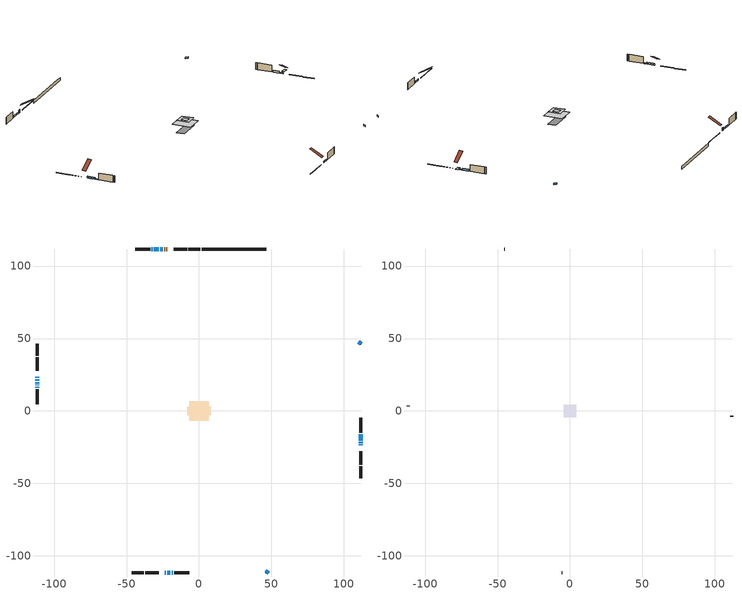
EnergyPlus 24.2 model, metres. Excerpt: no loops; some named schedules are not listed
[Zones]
conditioned space
 floor adiabatic (AdiabaticFloorConstruction): -6.58,-6.58 -6.58,6.58 6.58,6.58 6.58,-6.58 z2.9
 floor foundation (Slab1 construction): -8.27,-2.86 -8.27,2.86 8.27,2.86 8.27,-2.86 z-1.83
 wall outside (RimJoist1 construction): 0.87,111.77 -7.25,111.77 / -46.3,-111.77 -38.18,-111.77 / -111.77,46.3 -111.77,38.18 / 111.77,-46.3 111.77,-38.18 z0.46:0.76
 wall outside (RimJoist2 construction): -8.18,111.77 -17.56,111.77 / -37.25,-111.77 -27.87,-111.77 / -111.77,37.25 -111.77,27.87 / 111.77,-37.25 111.77,-27.87 z0.46:0.76
 wall outside (AdiabaticWallConstruction 1): -21.94,111.77 -22.43,111.77 / -23.36,111.77 -24.03,111.77 z0.46:2.49
 wall outside (AdiabaticWallConstruction): -111.77,23.49 -111.77,22.86 / -24.96,111.77 -26.83,111.77 / -27.76,111.77 -31.05,111.77 / -111.77,21.93 -111.77,20.92 / -111.77,20 -111.77,18.9 / -111.77,17.97 -111.77,17.61 / -23.49,-111.77 -22.92,-111.77 / -21.99,-111.77 -19.71,-111.77 / 111.77,-20.39 111.77,-16 / 111.77,46.3 110.22,47.85 / 46.3,-111.77 47.85,-110.22 z0.46:1.68; 111.77,-23.49 111.77,-23.06 z0.46:1.35; 111.77,-22.13 111.77,-21.32 / -31.98,111.77 -32.79,111.77 / -111.77,16.69 -111.77,15.87 / -18.79,-111.77 -17.97,-111.77 z0.46:0.82
 wall outside (Wall1 construction): -33.72,111.77 -43.97,111.77 / -17.04,-111.77 -6.79,-111.77 / -111.77,14.94 -111.77,4.69 / 111.77,-15.07 111.77,-4.82 z0.46:5.34
 wall foundation (FoundationWall1 construction): 1.8,111.77,-1.83 1.8,111.77,0.46 41.85,111.77,0.46 41.85,111.77,0.2 46.3,111.77,0.2 46.3,111.77,-1.83
 window (WindowConstruction 10): -111.77,23.49 -111.77,22.86 z0.46:1.68
 window (WindowConstruction 3): -24.96,111.77 -26.83,111.77 z0.46:1.68
 window (WindowConstruction 4): -27.76,111.77 -31.05,111.77 z0.46:1.68
 window (WindowConstruction 5): -111.77,21.93 -111.77,20.92 z0.46:1.68
 window (WindowConstruction 6): -111.77,20 -111.77,18.9 z0.46:1.68
 window (WindowConstruction 7): -111.77,17.97 -111.77,17.61 z0.46:1.68
 window (WindowConstruction 8): -23.49,-111.77 -22.92,-111.77 z0.46:1.68
 window (WindowConstruction 9): -21.99,-111.77 -19.72,-111.77 z0.46:1.68
 window (WindowConstruction 11): 111.77,-23.49 111.77,-23.06 z0.46:1.35
 window (WindowConstruction 12): 111.77,-22.13 111.77,-21.32 z0.46:0.82
 window (WindowConstruction 13): -31.98,111.77 -32.79,111.77 z0.46:0.82
 window (WindowConstruction 14): -111.77,16.68 -111.77,15.87 z0.46:0.82
 window (WindowConstruction 15): -18.79,-111.77 -17.97,-111.77 z0.46:0.82
 window (WindowConstruction): 111.77,-20.39 111.77,-16 z0.46:1.68
 window (WindowConstruction 1): 111.77,46.3 110.22,47.85 z0.46:1.68
 window (WindowConstruction 2): 46.3,-111.77 47.85,-110.22 z0.46:1.68
 door (Door): -21.94,111.77 -22.43,111.77 z0.46:2.49
 door (Door 1): -23.36,111.77 -24.03,111.77 z0.46:2.49
 ceiling adiabatic (AdiabaticFloorConstruction): 6.58,-6.58 6.58,6.58 -6.58,6.58 -6.58,-6.58 z2.9
attic - vented
 floor to conditioned space (Floor1 construction Reversed): -1.99,-1.99 -1.99,1.99 1.99,1.99 1.99,-1.99 z5.34
 floor to conditioned space (Floor2 construction Reversed): -4.25,-4.25 -4.25,4.25 4.25,4.25 4.25,-4.25 z5.34
 wall outside (Wall2 construction): -44.9,111.77 -45.37,111.77 / -5.86,-111.77 -5.4,-111.77 / -111.77,3.76 -111.77,3.3 / 111.77,-3.89 111.77,-3.42 z0.46:5.34
 roof outside (Roof1 construction): -21.01,111.77,5.34 -21.01,103.05,10.42 -18.49,103.05,10.42 -18.49,111.77,5.34; -24.42,-111.77,5.34 -24.42,-103.05,10.42 -26.94,-103.05,10.42 -26.94,-111.77,5.34; -111.77,24.42,5.34 -103.05,24.42,10.42 -103.05,26.94,10.42 -111.77,26.94,5.34; 111.77,-24.42,5.34 103.05,-24.42,10.42 103.05,-26.94,10.42 111.77,-26.94,5.34
shading: 111.77,-22.45 111.77,-24.1 116.04,-24.1 116.04,-22.45 z1.96; 111.77,-21.29 111.77,-22.16 111.92,-22.16 111.92,-21.29 z0.85; -32.82,111.77 -31.95,111.77 -31.95,111.92 -32.82,111.92 z0.85; -111.77,15.84 -111.77,16.72 -111.92,16.72 -111.92,15.84 z0.85; -17.94,-111.77 -18.82,-111.77 -18.82,-111.92 -17.94,-111.92 z0.85
[Building]
Building 1: Terrain=Suburbs
[Site:Location]
Charlottetown AP_PE: Latitude {deg}=46.29; Longitude {deg}=-63.12; Time Zone {hr}=-4; Elevation {m}=48; Keep Site Location Information=Yes
[Site:GroundTemperature:Shallow]
1.81207, -0.126142, -0.281361, 0.638419, 4.33082, 8.00603, 11.1922, 13.2106, 13.3821, 11.7405, 8.63552, 5.07305
[Site:WaterMainsTemperature]
Calculation Method=Schedule; Temperature Schedule=mains temperature schedule
[Material] Roughness=Rough; Thermal Absorptance=0.9
Name | Thickness {m} | Conductivity {W/m-K} | Density {kg/m3} | Specific Heat {J/kg-K} | Solar Absorptance | Visible Absorptance
asphalt or fiberglass shingles | 0.00635 | 0.162714 | 1121.4 | 1465.45 | 0.4 | 0.4
ceiling loosefill ins | 0.0846667 | 0.0480833 | 16.02 | 1046.75 | 0.7 | 0.7
ceiling stud and cavity | 0.1397 | 0.0941129 | 65.682 | 1177.47 | 0.7 | 0.7
ceiling stud and cavity 1 | 0.1397 | 0.0934478 | 65.682 | 1177.47 | 0.7 | 0.7
concrete 4.0 in. | 0.1016 | 1.803125 | 2242.8 | 837.4 | 0.7 | 0.7
concrete 8.0 in. | 0.2032 | 1.803125 | 2242.8 | 837.4 | 0.7 | 0.7
door material | 0.04445 | 0.053851 | 512.64 | 1214.23 | 0.7 | 0.7
door material 1 | 0.04445 | 0.188738 | 512.64 | 1214.23 | 0.7 | 0.7
floor covering | 0.0127 | 0.0433444 | 54.468 | 1339.84 | 0.6 | 0.6
floor rigid ins; wall rigid ins 1 | 0.512978 | 0.029427 | 32.04 | 1214.23 | 0.7 | 0.7
floor stud and cavity | 0.1397 | 1.75129 | 37.0049 | 1207.88 | 0.7 | 0.7
furniture material conditioned space 1 | 0.1524 | 0.115458 | 640.8 | 1214.23 | 0.6 | 0.6
gypsum board | 0.0127 | 0.160291 | 801 | 837.4 | 0.6 | 0.6
osb sheathing 0.5 in. | 0.0127 | 0.115458 | 512.64 | 1214.23 | 0.7 | 0.7
osb sheathing 0.75 in. | 0.01905 | 0.115458 | 512.64 | 1214.23 | 0.7 | 0.7
osb sheathing 2.0 in. | 0.0508 | 0.115458 | 512.64 | 1214.23 | 0.7 | 0.7
rim joist stud and cavity | 0.0508 | 0.0285197 | 125.044 | 1163.47 | 0.6 | 0.6
rim joist stud and cavity 1 | 0.0508 | 0.126838 | 50.32683 | 1063.81 | 0.6 | 0.6
wall rigid ins | 0.051816 | 0.029427 | 32.04 | 1214.23 | 0.7 | 0.7
wall stud and cavity | 0.1397 | 0.321218 | 139.0536 | 1170.24 | 0.7 | 0.7
wall stud and cavity 1 | 0.0889 | 6.1454 | 50.32683 | 1063.81 | 0.6 | 0.6
wall stud and cavity 2 | 0.0889 | 0.380278 | 52.3479 | 1209.89 | 0.7 | 0.7
wall stud and cavity 3 | 0.0889 | 0.391764 | 83.0341 | 1211.67 | 0.7 | 0.7
wood siding | 0.0254 | 0.102417 | 544.68 | 1172.36 | 0.4 | 0.4
wood siding 1 | 0.00254 | 0.102417 | 544.68 | 1172.36 | 0.4 | 0.4
wood siding 2; wood siding 3; wood siding 4 | 0.0254 | 0.102417 | 544.68 | 1172.36 | 0.7 | 0.7
[WindowMaterial:SimpleGlazingSystem]
Name | U-Factor {W/m2-K} | Solar Heat Gain Coefficient
WindowMaterial | 2.98152 | 0.56
WindowMaterial 1 | 2.91452 | 0.63
WindowMaterial 2 | 2.946882 | 0.59
WindowMaterial 3 | 3.006501 | 0.48
WindowMaterial 4 | 2.97754 | 0.54
WindowMaterial 5 | 3.0048 | 0.52
WindowMaterial 6 | 3.026374 | 0.48
WindowMaterial 7 | 3.01445 | 0.57
WindowMaterial 8 | 3.06612 | 0.36
[Construction]
AdiabaticFloorConstruction: floor stud and cavity, floor rigid ins, osb sheathing 0.75 in., floor covering
AdiabaticWallConstruction: wood siding 3, wall rigid ins 1, wall stud and cavity 2, gypsum board
AdiabaticWallConstruction 1: wood siding 4, wall rigid ins 1, wall stud and cavity 2, gypsum board
Door: door material
Door 1: door material 1
Floor1 construction Reversed: gypsum board, ceiling stud and cavity, ceiling loosefill ins
Floor2 construction Reversed: gypsum board, ceiling stud and cavity 1, ceiling loosefill ins
FoundationWall1 construction: concrete 8.0 in.
furniture construction conditioned space 1: furniture material conditioned space 1
PartitionWallConstruction: gypsum board, wall stud and cavity 3, gypsum board
RimJoist1 construction: wood siding 2, osb sheathing 2.0 in., rim joist stud and cavity
RimJoist2 construction: wood siding 2, rim joist stud and cavity 1
Roof1 construction: asphalt or fiberglass shingles
Slab1 construction: concrete 4.0 in.
Wall1 construction: wood siding, wall rigid ins, osb sheathing 0.5 in., wall stud and cavity, gypsum board
Wall2 construction: wood siding 1, wall stud and cavity 1
WindowConstruction; WindowConstruction 1; WindowConstruction 2; WindowConstruction 4; WindowConstruction 6: WindowMaterial
WindowConstruction 10: WindowMaterial 6
WindowConstruction 11: WindowMaterial 7
WindowConstruction 12; WindowConstruction 13; WindowConstruction 14; WindowConstruction 15: WindowMaterial 8
WindowConstruction 3: WindowMaterial 1
WindowConstruction 5: WindowMaterial 2
WindowConstruction 7: WindowMaterial 3
WindowConstruction 8: WindowMaterial 4
WindowConstruction 9: WindowMaterial 5
[Zone] Multiplier=1; Part of Total Floor Area=Yes
Name | Volume {m3}
attic - vented | 69.3017
conditioned space | 712.8
[Space]
Name | Zone | Volume {m3}
attic - vented 1 | attic - vented | 69.3017
conditioned space 1 | conditioned space | 712.8
[ZoneInfiltration:EffectiveLeakageArea]
infil attic - vented 1: Zone or Space=attic - vented 1; Schedule=Always On Discrete; Effective Air Leakage Area {cm2}=3151.52; Stack Coefficient=0.000692741; Wind Coefficient=1.7783e-05
[ZoneMixing]
whole house fan mix: Zone or Space=attic - vented; Schedule=Always On Continuous; Design Flow Rate Calculation Method=Flow/Zone; Design Flow Rate {m3/s}=0; Source Zone or Space=conditioned space
[SurfaceProperty:ExposedFoundationPerimeter]
Slab1: Exposed Perimeter Calculation Method=TotalExposedPerimeter; Total Exposed Perimeter {m}=44.501
[InternalMass] Zone or ZoneList=conditioned space; Space or SpaceList=conditioned space 1
Name | Construction | Surface Area {m2}
furniture mass conditioned space 1 | furniture construction conditioned space 1 | 107.08
partition wall mass | PartitionWallConstruction | 267.7
[Lights]
interior lighting: Zone or ZoneList or Space or SpaceList=conditioned space 1; Schedule=interior lighting schedule; Design Level Calculation Method=LightingLevel; Lighting Level {W}=343.2; Return Air Fraction=0; Fraction Radiant=0.6; Fraction Visible=0.2; Fraction Replaceable=1
[People]
occupants: Zone or ZoneList or Space or SpaceList=conditioned space 1; Number of People Schedule=occupants schedule; Number of People Calculation Method=People; Number of People=3; Fraction Radiant=0.314171; Sensible Heat Fraction=0.56303; Activity Level Schedule=occupants activity schedule; Carbon Dioxide Generation Rate {m3/s-W}=0; Enable ASHRAE 55 Comfort Warnings=No; Mean Radiant Temperature Calculation Type=EnclosureAveraged
[ElectricEquipment] Zone or ZoneList or Space or SpaceList=conditioned space 1; Design Level Calculation Method=EquipmentLevel
Name | Schedule | Design Level {W} | Fraction Latent | Fraction Radiant | Fraction Lost
clothes dryer | clothes dryer schedule | 140.772 | 0.015 | 0.081 | 0.85
clothes washer | clothes washer schedule | 32.1985 | 0.03 | 0.162 | 0.7
cooking range | cooking range schedule | 215.147 | 0.08 | 0.432 | 0.2
dishwasher | dishwasher schedule | 66.8632 | 0.3 | 0.18 | 0.4
fridge | fridge schedule | 72.9452 | 0 | 0.6 | 0
mech vent house fan | mech vent house fan schedule | 0 | 0 | 0 | 1
mech vent house fan cfis | mech vent house fan cfis schedule | 0 | 0 | 0 | 0
mech vent range fan 0 | mech vent range fan 0 schedule | 57 | 0 | 0 | 1
mech vent range fan 1 | mech vent range fan 1 schedule | 57 | 0 | 0 | 1
misc plug loads | misc plug loads schedule | 494.7 | 0.045 | 0.513 | 0.1
whole house fan | Always On Discrete | 0 | 0 | 0 | 1
[OtherEquipment] Zone or ZoneList or Space or SpaceList=conditioned space 1; Design Level Calculation Method=EquipmentLevel
Name | Fuel Type | Schedule | Design Level {W} | Fraction Latent | Fraction Radiant | Fraction Lost
clothes dryer 1 | Electricity | clothes dryer schedule | 0 | 0.015 | 0.081 | 0.85
cooking range 1 | Electricity | cooking range schedule | 0 | 0.08 | 0.432 | 0.2
general water use latent | None | general water use schedule | 62.594 | 1 | 0 | 0
general water use sensible | None | general water use schedule | -61.6891 | 0 | 0.6 | 0
mech vent house fan latent load | None | Always On Discrete | 0 | 1 | 0 | 0
mech vent house fan sensible load | None | Always On Discrete | 0 | 0 | 0 | 0
water heater energy adjustment1 | FuelOilNo2 | Always On Discrete | 0.01 | 0 | 0 | 1
[ZoneInfiltration:DesignFlowRate] Zone or ZoneList or Space or SpaceList=conditioned space 1; Schedule=Always On Discrete; Design Flow Rate Calculation Method=Flow/Zone; Design Flow Rate {m3/s}=0
infil flow; natural vent flow; whole house fan flow
[Foundation:Kiva]
Foundation Kiva 1: Initial Indoor Air Temperature {C}=21.1111; Wall Height Above Grade {m}=0.460004; Wall Depth Below Slab {m}=0.2032
[Foundation:Kiva:Settings]
Soil Conductivity {W/m-K}=0.849921; Soil Density {kg/m3}=1842.3; Soil Specific Heat {J/kg-K}=418.7; Ground Solar Absorptivity=0.9; Ground Thermal Absorptivity=0.9; Ground Surface Roughness {m}=0.03; Far-Field Width {m}=40; Deep-Ground Boundary Condition=ZeroFlux; Deep-Ground Depth {m}=40; Minimum Cell Dimension {m}=0.2; Maximum Cell Growth Coefficient=3; Simulation Timestep=Timestep
[Exterior:Lights]
exterior lighting: Schedule=exterior lighting schedule; Design Level {W}=75.6
[Schedule:Constant]
Name | Hourly Value
Always On Continuous; mech vent house fan schedule; mech vent house fan cfis schedule; Always On Discrete | 1
occupants activity schedule | 117.228
fridge schedule | 0
[Schedule:Week:Daily]
interior lighting schedule Week Rule - Jan1-Jan27: interior lighting schedule day, interior lighting schedule day, interior lighting schedule day, interior lighting schedule day, interior lighting schedule day, interior lighting schedule day, interior lighting schedule day, interior lighting schedule default day, interior lighting schedule default day, interior lighting schedule default day, interior lighting schedule default day, interior lighting schedule default day
interior lighting schedule Week Rule - Jan28-Feb3: interior lighting schedule day, interior lighting schedule day, interior lighting schedule day, interior lighting schedule day, interior lighting schedule day 1, interior lighting schedule day 1, interior lighting schedule day 1, interior lighting schedule default day, interior lighting schedule default day, interior lighting schedule default day, interior lighting schedule default day, interior lighting schedule default day
interior lighting schedule Week Rule - Feb4-Feb24: interior lighting schedule day 1, interior lighting schedule day 1, interior lighting schedule day 1, interior lighting schedule day 1, interior lighting schedule day 1, interior lighting schedule day 1, interior lighting schedule day 1, interior lighting schedule default day, interior lighting schedule default day, interior lighting schedule default day, interior lighting schedule default day, interior lighting schedule default day
interior lighting schedule Week Rule - Feb25-Mar3: interior lighting schedule day 1, interior lighting schedule day 1, interior lighting schedule day 1, interior lighting schedule day 1, interior lighting schedule day 2, interior lighting schedule day 2, interior lighting schedule day 2, interior lighting schedule default day, interior lighting schedule default day, interior lighting schedule default day, interior lighting schedule default day, interior lighting schedule default day
interior lighting schedule Week Rule - Mar4-Mar31: interior lighting schedule day 2, interior lighting schedule day 2, interior lighting schedule day 2, interior lighting schedule day 2, interior lighting schedule day 2, interior lighting schedule day 2, interior lighting schedule day 2, interior lighting schedule default day, interior lighting schedule default day, interior lighting schedule default day, interior lighting schedule default day, interior lighting schedule default day
interior lighting schedule Week Rule - Apr1-Apr28: interior lighting schedule day 3, interior lighting schedule day 3, interior lighting schedule day 3, interior lighting schedule day 3, interior lighting schedule day 3, interior lighting schedule day 3, interior lighting schedule day 3, interior lighting schedule default day, interior lighting schedule default day, interior lighting schedule default day, interior lighting schedule default day, interior lighting schedule default day
interior lighting schedule Week Rule - Apr29-May5: interior lighting schedule day 3, interior lighting schedule day 3, interior lighting schedule day 4, interior lighting schedule day 4, interior lighting schedule day 4, interior lighting schedule day 4, interior lighting schedule day 4, interior lighting schedule default day, interior lighting schedule default day, interior lighting schedule default day, interior lighting schedule default day, interior lighting schedule default day
interior lighting schedule Week Rule - May6-May26: interior lighting schedule day 4, interior lighting schedule day 4, interior lighting schedule day 4, interior lighting schedule day 4, interior lighting schedule day 4, interior lighting schedule day 4, interior lighting schedule day 4, interior lighting schedule default day, interior lighting schedule default day, interior lighting schedule default day, interior lighting schedule default day, interior lighting schedule default day
interior lighting schedule Week Rule - May27-Jun2: interior lighting schedule day 4, interior lighting schedule day 4, interior lighting schedule day 4, interior lighting schedule day 4, interior lighting schedule day 4, interior lighting schedule day 5, interior lighting schedule day 5, interior lighting schedule default day, interior lighting schedule default day, interior lighting schedule default day, interior lighting schedule default day, interior lighting schedule default day
interior lighting schedule Week Rule - Jun3-Jun30: interior lighting schedule day 5, interior lighting schedule day 5, interior lighting schedule day 5, interior lighting schedule day 5, interior lighting schedule day 5, interior lighting schedule day 5, interior lighting schedule day 5, interior lighting schedule default day, interior lighting schedule default day, interior lighting schedule default day, interior lighting schedule default day, interior lighting schedule default day
interior lighting schedule Week Rule - Jul1-Jul28: interior lighting schedule day 6, interior lighting schedule day 6, interior lighting schedule day 6, interior lighting schedule day 6, interior lighting schedule day 6, interior lighting schedule day 6, interior lighting schedule day 6, interior lighting schedule default day, interior lighting schedule default day, interior lighting schedule default day, interior lighting schedule default day, interior lighting schedule default day
interior lighting schedule Week Rule - Jul29-Aug4: interior lighting schedule day 6, interior lighting schedule day 6, interior lighting schedule day 6, interior lighting schedule day 7, interior lighting schedule day 7, interior lighting schedule day 7, interior lighting schedule day 7, interior lighting schedule default day, interior lighting schedule default day, interior lighting schedule default day, interior lighting schedule default day, interior lighting schedule default day
interior lighting schedule Week Rule - Aug5-Aug25: interior lighting schedule day 7, interior lighting schedule day 7, interior lighting schedule day 7, interior lighting schedule day 7, interior lighting schedule day 7, interior lighting schedule day 7, interior lighting schedule day 7, interior lighting schedule default day, interior lighting schedule default day, interior lighting schedule default day, interior lighting schedule default day, interior lighting schedule default day
interior lighting schedule Week Rule - Aug26-Sep1: interior lighting schedule day 7, interior lighting schedule day 7, interior lighting schedule day 7, interior lighting schedule day 7, interior lighting schedule day 7, interior lighting schedule day 7, interior lighting schedule day 8, interior lighting schedule default day, interior lighting schedule default day, interior lighting schedule default day, interior lighting schedule default day, interior lighting schedule default day
interior lighting schedule Week Rule - Sep2-Sep29: interior lighting schedule day 8, interior lighting schedule day 8, interior lighting schedule day 8, interior lighting schedule day 8, interior lighting schedule day 8, interior lighting schedule day 8, interior lighting schedule day 8, interior lighting schedule default day, interior lighting schedule default day, interior lighting schedule default day, interior lighting schedule default day, interior lighting schedule default day
interior lighting schedule Week Rule - Sep30-Oct6: interior lighting schedule day 8, interior lighting schedule day 9, interior lighting schedule day 9, interior lighting schedule day 9, interior lighting schedule day 9, interior lighting schedule day 9, interior lighting schedule day 9, interior lighting schedule default day, interior lighting schedule default day, interior lighting schedule default day, interior lighting schedule default day, interior lighting schedule default day
interior lighting schedule Week Rule - Oct7-Oct27: interior lighting schedule day 9, interior lighting schedule day 9, interior lighting schedule day 9, interior lighting schedule day 9, interior lighting schedule day 9, interior lighting schedule day 9, interior lighting schedule day 9, interior lighting schedule default day, interior lighting schedule default day, interior lighting schedule default day, interior lighting schedule default day, interior lighting schedule default day
interior lighting schedule Week Rule - Oct28-Nov3: interior lighting schedule day 9, interior lighting schedule day 9, interior lighting schedule day 9, interior lighting schedule day 9, interior lighting schedule day 10, interior lighting schedule day 10, interior lighting schedule day 10, interior lighting schedule default day, interior lighting schedule default day, interior lighting schedule default day, interior lighting schedule default day, interior lighting schedule default day
interior lighting schedule Week Rule - Nov4-Nov24: interior lighting schedule day 10, interior lighting schedule day 10, interior lighting schedule day 10, interior lighting schedule day 10, interior lighting schedule day 10, interior lighting schedule day 10, interior lighting schedule day 10, interior lighting schedule default day, interior lighting schedule default day, interior lighting schedule default day, interior lighting schedule default day, interior lighting schedule default day
interior lighting schedule Week Rule - Nov25-Dec1: interior lighting schedule day 10, interior lighting schedule day 10, interior lighting schedule day 10, interior lighting schedule day 10, interior lighting schedule day 10, interior lighting schedule day 10, interior lighting schedule day 11, interior lighting schedule default day, interior lighting schedule default day, interior lighting schedule default day, interior lighting schedule default day, interior lighting schedule default day
interior lighting schedule Week Rule - Dec2-Dec31: interior lighting schedule day 11, interior lighting schedule day 11, interior lighting schedule day 11, interior lighting schedule day 11, interior lighting schedule day 11, interior lighting schedule day 11, interior lighting schedule day 11, interior lighting schedule default day, interior lighting schedule default day, interior lighting schedule default day, interior lighting schedule default day, interior lighting schedule default day
occupants schedule Week Rule - Jan1-Dec31: occupants schedule day, occupants schedule day, occupants schedule day, occupants schedule day, occupants schedule day, occupants schedule day, occupants schedule day, occupants schedule default day, occupants schedule default day, occupants schedule default day, occupants schedule default day, occupants schedule default day
clothes dryer schedule Week Rule - Jan1-Dec31: clothes dryer schedule day, clothes dryer schedule day, clothes dryer schedule day, clothes dryer schedule day, clothes dryer schedule day, clothes dryer schedule day, clothes dryer schedule day, clothes dryer schedule default day, clothes dryer schedule default day, clothes dryer schedule default day, clothes dryer schedule default day, clothes dryer schedule default day
clothes washer schedule Week Rule - Jan1-Dec31: clothes washer schedule day, clothes washer schedule day, clothes washer schedule day, clothes washer schedule day, clothes washer schedule day, clothes washer schedule day, clothes washer schedule day, clothes washer schedule default day, clothes washer schedule default day, clothes washer schedule default day, clothes washer schedule default day, clothes washer schedule default day
cooking range schedule Week Rule - Jan1-Dec31: cooking range schedule day, cooking range schedule day, cooking range schedule day, cooking range schedule day, cooking range schedule day, cooking range schedule day, cooking range schedule day, cooking range schedule default day, cooking range schedule default day, cooking range schedule default day, cooking range schedule default day, cooking range schedule default day
dishwasher schedule Week Rule - Jan1-Dec31: dishwasher schedule day, dishwasher schedule day, dishwasher schedule day, dishwasher schedule day, dishwasher schedule day, dishwasher schedule day, dishwasher schedule day, dishwasher schedule default day, dishwasher schedule default day, dishwasher schedule default day, dishwasher schedule default day, dishwasher schedule default day
mech vent range fan 0 schedule Week Rule - Jan1-Dec31: mech vent range fan 0 schedule day, mech vent range fan 0 schedule day, mech vent range fan 0 schedule day, mech vent range fan 0 schedule day, mech vent range fan 0 schedule day, mech vent range fan 0 schedule day, mech vent range fan 0 schedule day, mech vent range fan 0 schedule default day, mech vent range fan 0 schedule default day, mech vent range fan 0 schedule default day, mech vent range fan 0 schedule default day, mech vent range fan 0 schedule default day
mech vent range fan 1 schedule Week Rule - Jan1-Dec31: mech vent range fan 1 schedule day, mech vent range fan 1 schedule day, mech vent range fan 1 schedule day, mech vent range fan 1 schedule day, mech vent range fan 1 schedule day, mech vent range fan 1 schedule day, mech vent range fan 1 schedule day, mech vent range fan 1 schedule default day, mech vent range fan 1 schedule default day, mech vent range fan 1 schedule default day, mech vent range fan 1 schedule default day, mech vent range fan 1 schedule default day
misc plug loads schedule Week Rule - Jan1-Dec31: misc plug loads schedule day, misc plug loads schedule day, misc plug loads schedule day, misc plug loads schedule day, misc plug loads schedule day, misc plug loads schedule day, misc plug loads schedule day, misc plug loads schedule default day, misc plug loads schedule default day, misc plug loads schedule default day, misc plug loads schedule default day, misc plug loads schedule default day
general water use schedule Week Rule - Jan1-Dec31: general water use schedule day, general water use schedule day, general water use schedule day, general water use schedule day, general water use schedule day, general water use schedule day, general water use schedule day, general water use schedule default day, general water use schedule default day, general water use schedule default day, general water use schedule default day, general water use schedule default day
exterior lighting schedule Week Rule - Jan1-Jan27: exterior lighting schedule day, exterior lighting schedule day, exterior lighting schedule day, exterior lighting schedule day, exterior lighting schedule day, exterior lighting schedule day, exterior lighting schedule day, exterior lighting schedule default day, exterior lighting schedule default day, exterior lighting schedule default day, exterior lighting schedule default day, exterior lighting schedule default day
exterior lighting schedule Week Rule - Jan28-Feb3: exterior lighting schedule day, exterior lighting schedule day, exterior lighting schedule day, exterior lighting schedule day, exterior lighting schedule day 1, exterior lighting schedule day 1, exterior lighting schedule day 1, exterior lighting schedule default day, exterior lighting schedule default day, exterior lighting schedule default day, exterior lighting schedule default day, exterior lighting schedule default day
exterior lighting schedule Week Rule - Feb4-Feb24: exterior lighting schedule day 1, exterior lighting schedule day 1, exterior lighting schedule day 1, exterior lighting schedule day 1, exterior lighting schedule day 1, exterior lighting schedule day 1, exterior lighting schedule day 1, exterior lighting schedule default day, exterior lighting schedule default day, exterior lighting schedule default day, exterior lighting schedule default day, exterior lighting schedule default day
exterior lighting schedule Week Rule - Feb25-Mar3: exterior lighting schedule day 1, exterior lighting schedule day 1, exterior lighting schedule day 1, exterior lighting schedule day 1, exterior lighting schedule day 2, exterior lighting schedule day 2, exterior lighting schedule day 2, exterior lighting schedule default day, exterior lighting schedule default day, exterior lighting schedule default day, exterior lighting schedule default day, exterior lighting schedule default day
exterior lighting schedule Week Rule - Mar4-Mar31: exterior lighting schedule day 2, exterior lighting schedule day 2, exterior lighting schedule day 2, exterior lighting schedule day 2, exterior lighting schedule day 2, exterior lighting schedule day 2, exterior lighting schedule day 2, exterior lighting schedule default day, exterior lighting schedule default day, exterior lighting schedule default day, exterior lighting schedule default day, exterior lighting schedule default day
exterior lighting schedule Week Rule - Apr1-Apr28: exterior lighting schedule day 3, exterior lighting schedule day 3, exterior lighting schedule day 3, exterior lighting schedule day 3, exterior lighting schedule day 3, exterior lighting schedule day 3, exterior lighting schedule day 3, exterior lighting schedule default day, exterior lighting schedule default day, exterior lighting schedule default day, exterior lighting schedule default day, exterior lighting schedule default day
exterior lighting schedule Week Rule - Apr29-May5: exterior lighting schedule day 3, exterior lighting schedule day 3, exterior lighting schedule day 4, exterior lighting schedule day 4, exterior lighting schedule day 4, exterior lighting schedule day 4, exterior lighting schedule day 4, exterior lighting schedule default day, exterior lighting schedule default day, exterior lighting schedule default day, exterior lighting schedule default day, exterior lighting schedule default day
exterior lighting schedule Week Rule - May6-May26: exterior lighting schedule day 4, exterior lighting schedule day 4, exterior lighting schedule day 4, exterior lighting schedule day 4, exterior lighting schedule day 4, exterior lighting schedule day 4, exterior lighting schedule day 4, exterior lighting schedule default day, exterior lighting schedule default day, exterior lighting schedule default day, exterior lighting schedule default day, exterior lighting schedule default day
exterior lighting schedule Week Rule - May27-Jun2: exterior lighting schedule day 4, exterior lighting schedule day 4, exterior lighting schedule day 4, exterior lighting schedule day 4, exterior lighting schedule day 4, exterior lighting schedule day 5, exterior lighting schedule day 5, exterior lighting schedule default day, exterior lighting schedule default day, exterior lighting schedule default day, exterior lighting schedule default day, exterior lighting schedule default day
exterior lighting schedule Week Rule - Jun3-Jun30: exterior lighting schedule day 5, exterior lighting schedule day 5, exterior lighting schedule day 5, exterior lighting schedule day 5, exterior lighting schedule day 5, exterior lighting schedule day 5, exterior lighting schedule day 5, exterior lighting schedule default day, exterior lighting schedule default day, exterior lighting schedule default day, exterior lighting schedule default day, exterior lighting schedule default day
exterior lighting schedule Week Rule - Jul1-Jul28: exterior lighting schedule day 6, exterior lighting schedule day 6, exterior lighting schedule day 6, exterior lighting schedule day 6, exterior lighting schedule day 6, exterior lighting schedule day 6, exterior lighting schedule day 6, exterior lighting schedule default day, exterior lighting schedule default day, exterior lighting schedule default day, exterior lighting schedule default day, exterior lighting schedule default day
exterior lighting schedule Week Rule - Jul29-Aug4: exterior lighting schedule day 6, exterior lighting schedule day 6, exterior lighting schedule day 6, exterior lighting schedule day 7, exterior lighting schedule day 7, exterior lighting schedule day 7, exterior lighting schedule day 7, exterior lighting schedule default day, exterior lighting schedule default day, exterior lighting schedule default day, exterior lighting schedule default day, exterior lighting schedule default day
exterior lighting schedule Week Rule - Aug5-Aug25: exterior lighting schedule day 7, exterior lighting schedule day 7, exterior lighting schedule day 7, exterior lighting schedule day 7, exterior lighting schedule day 7, exterior lighting schedule day 7, exterior lighting schedule day 7, exterior lighting schedule default day, exterior lighting schedule default day, exterior lighting schedule default day, exterior lighting schedule default day, exterior lighting schedule default day
exterior lighting schedule Week Rule - Aug26-Sep1: exterior lighting schedule day 7, exterior lighting schedule day 7, exterior lighting schedule day 7, exterior lighting schedule day 7, exterior lighting schedule day 7, exterior lighting schedule day 7, exterior lighting schedule day 8, exterior lighting schedule default day, exterior lighting schedule default day, exterior lighting schedule default day, exterior lighting schedule default day, exterior lighting schedule default day
exterior lighting schedule Week Rule - Sep2-Sep29: exterior lighting schedule day 8, exterior lighting schedule day 8, exterior lighting schedule day 8, exterior lighting schedule day 8, exterior lighting schedule day 8, exterior lighting schedule day 8, exterior lighting schedule day 8, exterior lighting schedule default day, exterior lighting schedule default day, exterior lighting schedule default day, exterior lighting schedule default day, exterior lighting schedule default day
exterior lighting schedule Week Rule - Sep30-Oct6: exterior lighting schedule day 8, exterior lighting schedule day 9, exterior lighting schedule day 9, exterior lighting schedule day 9, exterior lighting schedule day 9, exterior lighting schedule day 9, exterior lighting schedule day 9, exterior lighting schedule default day, exterior lighting schedule default day, exterior lighting schedule default day, exterior lighting schedule default day, exterior lighting schedule default day
exterior lighting schedule Week Rule - Oct7-Oct27: exterior lighting schedule day 9, exterior lighting schedule day 9, exterior lighting schedule day 9, exterior lighting schedule day 9, exterior lighting schedule day 9, exterior lighting schedule day 9, exterior lighting schedule day 9, exterior lighting schedule default day, exterior lighting schedule default day, exterior lighting schedule default day, exterior lighting schedule default day, exterior lighting schedule default day
exterior lighting schedule Week Rule - Oct28-Nov3: exterior lighting schedule day 9, exterior lighting schedule day 9, exterior lighting schedule day 9, exterior lighting schedule day 9, exterior lighting schedule day 10, exterior lighting schedule day 10, exterior lighting schedule day 10, exterior lighting schedule default day, exterior lighting schedule default day, exterior lighting schedule default day, exterior lighting schedule default day, exterior lighting schedule default day
[Schedule:Year]
interior lighting schedule: interior lighting schedule Week Rule - Jan1-Jan27, 1, 1, 1, 27, interior lighting schedule Week Rule - Jan28-Feb3, 1, 28, 2, 3, interior lighting schedule Week Rule - Feb4-Feb24, 2, 4, 2, 24, interior lighting schedule Week Rule - Feb25-Mar3, 2, 25, 3, 3, interior lighting schedule Week Rule - Mar4-Mar31, 3, 4, 3, 31, interior lighting schedule Week Rule - Apr1-Apr28, 4, 1, 4, 28, interior lighting schedule Week Rule - Apr29-May5, 4, 29, 5, 5, interior lighting schedule Week Rule - May6-May26, 5, 6, 5, 26, interior lighting schedule Week Rule - May27-Jun2, 5, 27, 6, 2, interior lighting schedule Week Rule - Jun3-Jun30, 6, 3, 6, 30, interior lighting schedule Week Rule - Jul1-Jul28, 7, 1, 7, 28, interior lighting schedule Week Rule - Jul29-Aug4, 7, 29, 8, 4, interior lighting schedule Week Rule - Aug5-Aug25, 8, 5, 8, 25, interior lighting schedule Week Rule - Aug26-Sep1, 8, 26, 9, 1, interior lighting schedule Week Rule - Sep2-Sep29, 9, 2, 9, 29, interior lighting schedule Week Rule - Sep30-Oct6, 9, 30, 10, 6, interior lighting schedule Week Rule - Oct7-Oct27, 10, 7, 10, 27, interior lighting schedule Week Rule - Oct28-Nov3, 10, 28, 11, 3, interior lighting schedule Week Rule - Nov4-Nov24, 11, 4, 11, 24, interior lighting schedule Week Rule - Nov25-Dec1, 11, 25, 12, 1, interior lighting schedule Week Rule - Dec2-Dec31, 12, 2, 12, 31
occupants schedule: occupants schedule Week Rule - Jan1-Dec31, 1, 1, 12, 31
clothes dryer schedule: clothes dryer schedule Week Rule - Jan1-Dec31, 1, 1, 12, 31
clothes washer schedule: clothes washer schedule Week Rule - Jan1-Dec31, 1, 1, 12, 31
cooking range schedule: cooking range schedule Week Rule - Jan1-Dec31, 1, 1, 12, 31
dishwasher schedule: dishwasher schedule Week Rule - Jan1-Dec31, 1, 1, 12, 31
mech vent range fan 0 schedule: mech vent range fan 0 schedule Week Rule - Jan1-Dec31, 1, 1, 12, 31
mech vent range fan 1 schedule: mech vent range fan 1 schedule Week Rule - Jan1-Dec31, 1, 1, 12, 31
misc plug loads schedule: misc plug loads schedule Week Rule - Jan1-Dec31, 1, 1, 12, 31
general water use schedule: general water use schedule Week Rule - Jan1-Dec31, 1, 1, 12, 31
exterior lighting schedule: exterior lighting schedule Week Rule - Jan1-Jan27, 1, 1, 1, 27, exterior lighting schedule Week Rule - Jan28-Feb3, 1, 28, 2, 3, exterior lighting schedule Week Rule - Feb4-Feb24, 2, 4, 2, 24, exterior lighting schedule Week Rule - Feb25-Mar3, 2, 25, 3, 3, exterior lighting schedule Week Rule - Mar4-Mar31, 3, 4, 3, 31, exterior lighting schedule Week Rule - Apr1-Apr28, 4, 1, 4, 28, exterior lighting schedule Week Rule - Apr29-May5, 4, 29, 5, 5, exterior lighting schedule Week Rule - May6-May26, 5, 6, 5, 26, exterior lighting schedule Week Rule - May27-Jun2, 5, 27, 6, 2, exterior lighting schedule Week Rule - Jun3-Jun30, 6, 3, 6, 30, exterior lighting schedule Week Rule - Jul1-Jul28, 7, 1, 7, 28, exterior lighting schedule Week Rule - Jul29-Aug4, 7, 29, 8, 4, exterior lighting schedule Week Rule - Aug5-Aug25, 8, 5, 8, 25, exterior lighting schedule Week Rule - Aug26-Sep1, 8, 26, 9, 1, exterior lighting schedule Week Rule - Sep2-Sep29, 9, 2, 9, 29, exterior lighting schedule Week Rule - Sep30-Oct6, 9, 30, 10, 6, exterior lighting schedule Week Rule - Oct7-Oct27, 10, 7, 10, 27, exterior lighting schedule Week Rule - Oct28-Nov3, 10, 28, 11, 3, exterior lighting schedule Week Rule - Nov4-Nov24, 11, 4, 11, 24, exterior lighting schedule Week Rule - Nov25-Dec1, 11, 25, 12, 1, exterior lighting schedule Week Rule - Dec2-Dec31, 12, 2, 12, 31
[Schedule:Compact]
mains temperature schedule: Through: 01/01, For: AllDays, Until: 24:00, 6.42333, Through: 01/02, For: AllDays, Until: 24:00, 6.35944, Through: 01/03, For: AllDays, Until: 24:00, 6.29611, Through: 01/04, For: AllDays, Until: 24:00, 6.23333, Through: 01/05, For: AllDays, Until: 24:00, 6.17222, Through: 01/06, For: AllDays, Until: 24:00, 6.11222, Through: 01/07, For: AllDays, Until: 24:00, 6.05278, Through: 01/08, For: AllDays, Until: 24:00, 5.995, Through: 01/09, For: AllDays, Until: 24:00, 5.93778, Through: 01/10, For: AllDays, Until: 24:00, 5.88222, Through: 01/11, For: AllDays, Until: 24:00, 5.82722, Through: 01/12, For: AllDays, Until: 24:00, 5.77389, Through: 01/13, For: AllDays, Until: 24:00, 5.72111, Through: 01/14, For: AllDays, Until: 24:00, 5.67, Through: 01/15, For: AllDays, Until: 24:00, 5.62, Through: 01/16, For: AllDays, Until: 24:00, 5.57111, Through: 01/17, For: AllDays, Until: 24:00, 5.52389, Through: 01/18, For: AllDays, Until: 24:00, 5.47722, Through: 01/19, For: AllDays, Until: 24:00, 5.43222, Through: 01/20, For: AllDays, Until: 24:00, 5.38833, Through: 01/21, For: AllDays, Until: 24:00, 5.34611, Through: 01/22, For: AllDays, Until: 24:00, 5.305, Through: 01/23, For: AllDays, Until: 24:00, 5.265, Through: 01/24, For: AllDays, Until: 24:00, 5.22611, Through: 01/25, For: AllDays, Until: 24:00, 5.18889, Through: 01/26, For: AllDays, Until: 24:00, 5.15333, Through: 01/27, For: AllDays, Until: 24:00, 5.11833, Through: 01/28, For: AllDays, Until: 24:00, 5.08556, Through: 01/29, For: AllDays, Until: 24:00, 5.05333, Through: 01/30, For: AllDays, Until: 24:00, 5.02278, Through: 01/31, For: AllDays, Until: 24:00, 4.99389, Through: 02/01, For: AllDays, Until: 24:00, 4.96611, Through: 02/02, For: AllDays, Until: 24:00, 4.94, Through: 02/03, For: AllDays, Until: 24:00, 4.915, Through: 02/04, For: AllDays, Until: 24:00, 4.89167, Through: 02/05, For: AllDays, Until: 24:00, 4.87, Through: 02/06, For: AllDays, Until: 24:00, 4.84944, Through: 02/07, For: AllDays, Until: 24:00, 4.83, Through: 02/08, For: AllDays, Until: 24:00, 4.81222, Through: 02/09, For: AllDays, Until: 24:00, 4.79611, Through: 02/10, For: AllDays, Until: 24:00, 4.78167, Through: 02/11, For: AllDays, Until: 24:00, 4.76833, Through: 02/12, For: AllDays, Until: 24:00, 4.75611, Through: 02/13, For: AllDays, Until: 24:00, 4.74611, Through: 02/14, For: AllDays, Until: 24:00, 4.73722, Through: 02/15, For: AllDays, Until: 24:00, 4.72944, Through: 02/16, For: AllDays, Until: 24:00, 4.72389, Through: 02/17, For: AllDays, Until: 24:00, 4.71944, Through: 02/18, For: AllDays, Until: 24:00, 4.71611, Through: 02/19, For: AllDays, Until: 24:00, 4.715, Through: 02/20, For: AllDays, Until: 24:00, 4.715, Through: 02/21, For: AllDays, Until: 24:00, 4.71611, Through: 02/22, For: AllDays, Until: 24:00, 4.71944, Through: 02/23, For: AllDays, Until: 24:00, 4.72389, Through: 02/24, For: AllDays, Until: 24:00, 4.72944, Through: 02/25, For: AllDays, Until: 24:00, 4.73722, Through: 02/26, For: AllDays, Until: 24:00, 4.74611, Through: 02/27, For: AllDays, Until: 24:00, 4.75611, Through: 02/28, For: AllDays, Until: 24:00, 4.76778, Through: 03/01, For: AllDays, Until: 24:00, 4.78111, Through: 03/02, For: AllDays, Until: 24:00, 4.79611, Through: 03/03, For: AllDays, Until: 24:00, 4.81222, Through: 03/04, For: AllDays, Until: 24:00, 4.83, Through: 03/05, For: AllDays, Until: 24:00, 4.84889, Through: 03/06, For: AllDays, Until: 24:00, 4.86944, Through: 03/07, For: AllDays, Until: 24:00, 4.89167, Through: 03/08, For: AllDays, Until: 24:00, 4.915, Through: 03/09, For: AllDays, Until: 24:00, 4.93944, Through: 03/10, For: AllDays, Until: 24:00, 4.96611, Through: 03/11, For: AllDays, Until: 24:00, 4.99333, Through: 03/12, For: AllDays, Until: 24:00, 5.02278, Through: 03/13, For: AllDays, Until: 24:00, 5.05333, Through: 03/14, For: AllDays, Until: 24:00, 5.085, Through: 03/15, For: AllDays, Until: 24:00, 5.11833, Through: 03/16, For: AllDays, Until: 24:00, 5.15278, Through: 03/17, For: AllDays, Until: 24:00, 5.18833, Through: 03/18, For: AllDays, Until: 24:00, 5.22556, Through: 03/19, For: AllDays, Until: 24:00, 5.26444, Through: 03/20, For: AllDays, Until: 24:00, 5.30444, Through: 03/21, For: AllDays, Until: 24:00, 5.34556, Through: 03/22, For: AllDays, Until: 24:00, 5.38778, Through: 03/23, For: AllDays, Until: 24:00, 5.43167, Through: 03/24, For: AllDays, Until: 24:00, 5.47667, Through: 03/25, For: AllDays, Until: 24:00, 5.52333, Through: 03/26, For: AllDays, Until: 24:00, 5.57056, Through: 03/27, For: AllDays, Until: 24:00, 5.61944, Through: 03/28, For: AllDays, Until: 24:00, 5.66944, Through: 03/29, For: AllDays, Until: 24:00, 5.72056, Through: 03/30, For: AllDays, Until: 24:00, 5.77333, Through: 03/31, For: AllDays, Until: 24:00, 5.82667, Through: 04/01, For: AllDays, Until: 24:00, 5.88111, Through: 04/02, For: AllDays, Until: 24:00, 5.93722, Through: 04/03, For: AllDays, Until: 24:00, 5.99389, Through: 04/04, For: AllDays, Until: 24:00, 6.05222, Through: 04/05, For: AllDays, Until: 24:00, 6.11111, Through: 04/06, For: AllDays, Until: 24:00, 6.17167, Through: 04/07, For: AllDays, Until: 24:00, 6.23278, Through: 04/08, For: AllDays, Until: 24:00, 6.295, Through: 04/09, For: AllDays, Until: 24:00, 6.35833, Through: 04/10, For: AllDays, Until: 24:00, 6.42278, Through: 04/11, For: AllDays, Until: 24:00, 6.48778, Through: 04/12, For: AllDays, Until: 24:00, 6.55444, Through: 04/13, For: AllDays, Until: 24:00, 6.62167, Through: 04/14, For: AllDays, Until: 24:00, 6.68944, Through: 04/15, For: AllDays, Until: 24:00, 6.75833, Through: 04/16, For: AllDays, Until: 24:00, 6.82833, Through: 04/17, For: AllDays, Until: 24:00, 6.89889, Through: 04/18, For: AllDays, Until: 24:00, 6.97056, Through: 04/19, For: AllDays, Until: 24:00, 7.04278, Through: 04/20, For: AllDays, Until: 24:00, 7.11611, Through: 04/21, For: AllDays, Until: 24:00, 7.19, Through: 04/22, For: AllDays, Until: 24:00, 7.265, Through: 04/23, For: AllDays, Until: 24:00, 7.34, Through: 04/24, For: AllDays, Until: 24:00, 7.41611, Through: 04/25, For: AllDays, Until: 24:00, 7.49333, Through: 04/26, For: AllDays, Until: 24:00, 7.57056, Through: 04/27, For: AllDays, Until: 24:00, 7.64889, Through: 04/28, For: AllDays, Until: 24:00, 7.72722, Through: 04/29, For: AllDays, Until: 24:00, 7.80667, Through: 04/30, For: AllDays, Until: 24:00, 7.88667, Through: 05/01, For: AllDays, Until: 24:00, 7.96722, Through: 05/02, For: AllDays, Until: 24:00, 8.04778, Through: 05/03, For: AllDays, Until: 24:00, 8.12944, Through: 05/04, For: AllDays, Until: 24:00, 8.21111, Through: 05/05, For: AllDays, Until: 24:00, 8.29333, Through: 05/06, For: AllDays, Until: 24:00, 8.37611, Through: 05/07, For: AllDays, Until: 24:00, 8.45944, Through: 05/08, For: AllDays, Until: 24:00, 8.54278, Through: 05/09, For: AllDays, Until: 24:00, 8.62667, Through: 05/10, For: AllDays, Until: 24:00, 8.71111, Through: 05/11, For: AllDays, Until: 24:00, 8.79556, Through: 05/12, For: AllDays, Until: 24:00, 8.88056, Through: 05/13, For: AllDays, Until: 24:00, 8.96556, Through: 05/14, For: AllDays, Until: 24:00, 9.05056, Through: 05/15, For: AllDays, Until: 24:00, 9.13611, Through: 05/16, For: AllDays, Until: 24:00, 9.22167, Through: 05/17, For: AllDays, Until: 24:00, 9.30722, Through: 05/18, For: AllDays, Until: 24:00, 9.39333, Through: 05/19, For: AllDays, Until: 24:00, 9.47944, Through: 05/20, For: AllDays, Until: 24:00, 9.56556, Through: 05/21, For: AllDays, Until: 24:00, 9.65167, Through: 05/22, For: AllDays, Until: 24:00, 9.73778, Through: 05/23, For: AllDays, Until: 24:00, 9.82389, Through: 05/24, For: AllDays, Until: 24:00, 9.90944, Through: 05/25, For: AllDays, Until: 24:00, 9.99556, Through: 05/26, For: AllDays, Until: 24:00, 10.0817, Through: 05/27, For: AllDays, Until: 24:00, 10.1678, Through: 05/28, For: AllDays, Until: 24:00, 10.2533, Through: 05/29, For: AllDays, Until: 24:00, 10.3389, Through: 05/30, For: AllDays, Until: 24:00, 10.4239, Through: 05/31, For: AllDays, Until: 24:00, 10.5094, Through: 06/01, For: AllDays, Until: 24:00, 10.5944, Through: 06/02, For: AllDays, Until: 24:00, 10.6789, Through: 06/03, For: AllDays, Until: 24:00, 10.7633, Through: 06/04, For: AllDays, Until: 24:00, 10.8472, Through: 06/05, For: AllDays, Until: 24:00, 10.9311, Through: 06/06, For: AllDays, Until: 24:00, 11.0144, Through: 06/07, For: AllDays, Until: 24:00, 11.0972, Through: 06/08, For: AllDays, Until: 24:00, 11.18, Through: 06/09, For: AllDays, Until: 24:00, 11.2622, Through: 06/10, For: AllDays, Until: 24:00, 11.3439, Through: 06/11, For: AllDays, Until: 24:00, 11.425, Through: 06/12, For: AllDays, Until: 24:00, 11.5056, Through: 06/13, For: AllDays, Until: 24:00, 11.5861, Through: 06/14, For: AllDays, Until: 24:00, 11.6656, Through: 06/15, For: AllDays, Until: 24:00, 11.7444, Through: 06/16, For: AllDays, Until: 24:00, 11.8228, Through: 06/17, For: AllDays, Until: 24:00, 11.9006, Through: 06/18, For: AllDays, Until: 24:00, 11.9778, Through: 06/19, For: AllDays, Until: 24:00, 12.0544, Through: 06/20, For: AllDays, Until: 24:00, 12.1306, Through: 06/21, For: AllDays, Until: 24:00, 12.2056, Through: 06/22, For: AllDays, Until: 24:00, 12.28, Through: 06/23, For: AllDays, Until: 24:00, 12.3533, Through: 06/24, For: AllDays, Until: 24:00, 12.4261, Through: 06/25, For: AllDays, Until: 24:00, 12.4983, Through: 06/26, For: AllDays, Until: 24:00, 12.5694, Through: 06/27, For: AllDays, Until: 24:00, 12.64, Through: 06/28, For: AllDays, Until: 24:00, 12.7094, Through: 06/29, For: AllDays, Until: 24:00, 12.7778, Through: 06/30, For: AllDays, Until: 24:00, 12.8456, Through: 07/01, For: AllDays, Until: 24:00, 12.9122, Through: 07/02, For: AllDays, Until: 24:00, 12.9783, Through: 07/03, For: AllDays, Until: 24:00, 13.0428, Through: 07/04, For: AllDays, Until: 24:00, 13.1067, Through: 07/05, For: AllDays, Until: 24:00, 13.17, Through: 07/06, For: AllDays, Until: 24:00, 13.2317, Through: 07/07, For: AllDays, Until: 24:00, 13.2922, Through: 07/08, For: AllDays, Until: 24:00, 13.3522, Through: 07/09, For: AllDays, Until: 24:00, 13.4111, Through: 07/10, For: AllDays, Until: 24:00, 13.4683, Through: 07/11, For: AllDays, Until: 24:00, 13.525, Through: 07/12, For: AllDays, Until: 24:00, 13.5806, Through: 07/13, For: AllDays, Until: 24:00, 13.6344, Through: 07/14, For: AllDays, Until: 24:00, 13.6878, Through: 07/15, For: AllDays, Until: 24:00, 13.7394, Through: 07/16, For: AllDays, Until: 24:00, 13.79, Through: 07/17, For: AllDays, Until: 24:00, 13.8394, Through: 07/18, For: AllDays, Until: 24:00, 13.8878, Through: 07/19, For: AllDays, Until: 24:00, 13.935, Through: 07/20, For: AllDays, Until: 24:00, 13.9806, Through: 07/21, For: AllDays, Until: 24:00, 14.025, Through: 07/22, For: AllDays, Until: 24:00, 14.0683, Through: 07/23, For: AllDays, Until: 24:00, 14.1106, Through: 07/24, For: AllDays, Until: 24:00, 14.1511, Through: 07/25, For: AllDays, Until: 24:00, 14.19, Through: 07/26, For: AllDays, Until: 24:00, 14.2283, Through: 07/27, For: AllDays, Until: 24:00, 14.265, Through: 07/28, For: AllDays, Until: 24:00, 14.3, Through: 07/29, For: AllDays, Until: 24:00, 14.3344, Through: 07/30, For: AllDays, Until: 24:00, 14.3667, Through: 07/31, For: AllDays, Until: 24:00, 14.3983, Through: 08/01, For: AllDays, Until: 24:00, 14.4278, Through: 08/02, For: AllDays, Until: 24:00, 14.4561, Through: 08/03, For: AllDays, Until: 24:00, 14.4833, Through: 08/04, For: AllDays, Until: 24:00, 14.5089, Through: 08/05, For: AllDays, Until: 24:00, 14.5333, Through: 08/06, For: AllDays, Until: 24:00, 14.5561, Through: 08/07, For: AllDays, Until: 24:00, 14.5772, Through: 08/08, For: AllDays, Until: 24:00, 14.5972, Through: 08/09, For: AllDays, Until: 24:00, 14.6156, Through: 08/10, For: AllDays, Until: 24:00, 14.6328, Through: 08/11, For: AllDays, Until: 24:00, 14.6483, Through: 08/12, For: AllDays, Until: 24:00, 14.6622, Through: 08/13, For: AllDays, Until: 24:00, 14.675, Through: 08/14, For: AllDays, Until: 24:00, 14.6861, Through: 08/15, For: AllDays, Until: 24:00, 14.6961, Through: 08/16, For: AllDays, Until: 24:00, 14.7044, Through: 08/17, For: AllDays, Until: 24:00, 14.7111, Through: 08/18, For: AllDays, Until: 24:00, 14.7161, Through: 08/19, For: AllDays, Until: 24:00, 14.72, Through: 08/20, For: AllDays, Until: 24:00, 14.7222, Through: 08/21, For: AllDays, Until: 24:00, 14.7233, Through: 08/22, For: AllDays, Until: 24:00, 14.7228, Through: 08/23, For: AllDays, Until: 24:00, 14.7206, Through: 08/24, For: AllDays, Until: 24:00, 14.7167, Through: 08/25, For: AllDays, Until: 24:00, 14.7117, Through: 08/26, For: AllDays, Until: 24:00, 14.705, Through: 08/27, For: AllDays, Until: 24:00, 14.6972, Through: 08/28, For: AllDays, Until: 24:00, 14.6878, Through: 08/29, For: AllDays, Until: 24:00, 14.6767, Through: 08/30, For: AllDays, Until: 24:00, 14.6639, Through: 08/31, For: AllDays, Until: 24:00, 14.65, Through: 09/01, For: AllDays, Until: 24:00, 14.635, Through: 09/02, For: AllDays, Until: 24:00, 14.6178, Through: 09/03, For: AllDays, Until: 24:00, 14.5994, Through: 09/04, For: AllDays, Until: 24:00, 14.58, Through: 09/05, For: AllDays, Until: 24:00, 14.5589, Through: 09/06, For: AllDays, Until: 24:00, 14.5361, Through: 09/07, For: AllDays, Until: 24:00, 14.5122, Through: 09/08, For: AllDays, Until: 24:00, 14.4867, Through: 09/09, For: AllDays, Until: 24:00, 14.46, Through: 09/10, For: AllDays, Until: 24:00, 14.4317, Through: 09/11, For: AllDays, Until: 24:00, 14.4017, Through: 09/12, For: AllDays, Until: 24:00, 14.3706, Through: 09/13, For: AllDays, Until: 24:00, 14.3383, Through: 09/14, For: AllDays, Until: 24:00, 14.3044, Through: 09/15, For: AllDays, Until: 24:00, 14.2694, Through: 09/16, For: AllDays, Until: 24:00, 14.2328, Through: 09/17, For: AllDays, Until: 24:00, 14.195, Through: 09/18, For: AllDays, Until: 24:00, 14.1561, Through: 09/19, For: AllDays, Until: 24:00, 14.1156, Through: 09/20, For: AllDays, Until: 24:00, 14.0733, Through: 09/21, For: AllDays, Until: 24:00, 14.0306, Through: 09/22, For: AllDays, Until: 24:00, 13.9861, Through: 09/23, For: AllDays, Until: 24:00, 13.9406, Through: 09/24, For: AllDays, Until: 24:00, 13.8939, Through: 09/25, For: AllDays, Until: 24:00, 13.8456, Through: 09/26, For: AllDays, Until: 24:00, 13.7961, Through: 09/27, For: AllDays, Until: 24:00, 13.7456, Through: 09/28, For: AllDays, Until: 24:00, 13.6939, Through: 09/29, For: AllDays, Until: 24:00, 13.6411, Through: 09/30, For: AllDays, Until: 24:00, 13.5872, Through: 10/01, For: AllDays, Until: 24:00, 13.5317, Through: 10/02, For: AllDays, Until: 24:00, 13.4756, Through: 10/03, For: AllDays, Until: 24:00, 13.4178, Through: 10/04, For: AllDays, Until: 24:00, 13.3594, Through: 10/05, For: AllDays, Until: 24:00, 13.3, Through: 10/06, For: AllDays, Until: 24:00, 13.2394, Through: 10/07, For: AllDays, Until: 24:00, 13.1772, Through: 10/08, For: AllDays, Until: 24:00, 13.1144, Through: 10/09, For: AllDays, Until: 24:00, 13.0511, Through: 10/10, For: AllDays, Until: 24:00, 12.9861, Through: 10/11, For: AllDays, Until: 24:00, 12.9206, Through: 10/12, For: AllDays, Until: 24:00, 12.8539, Through: 10/13, For: AllDays, Until: 24:00, 12.7861, Through: 10/14, For: AllDays, Until: 24:00, 12.7178, Through: 10/15, For: AllDays, Until: 24:00, 12.6483, Through: 10/16, For: AllDays, Until: 24:00, 12.5783, Through: 10/17, For: AllDays, Until: 24:00, 12.5072, Through: 10/18, For: AllDays, Until: 24:00, 12.435, Through: 10/19, For: AllDays, Until: 24:00, 12.3622, Through: 10/20, For: AllDays, Until: 24:00, 12.2889, Through: 10/21, For: AllDays, Until: 24:00, 12.2144, Through: 10/22, For: AllDays, Until: 24:00, 12.1394, Through: 10/23, For: AllDays, Until: 24:00, 12.0639, Through: 10/24, For: AllDays, Until: 24:00, 11.9872, Through: 10/25, For: AllDays, Until: 24:00, 11.9106, Through: 10/26, For: AllDays, Until: 24:00, 11.8328, Through: 10/27, For: AllDays, Until: 24:00, 11.7544, Through: 10/28, For: AllDays, Until: 24:00, 11.675, Through: 10/29, For: AllDays, Until: 24:00, 11.5956, Through: 10/30, For: AllDays, Until: 24:00, 11.5156, Through: 10/31, For: AllDays, Until: 24:00, 11.435, Through: 11/01, For: AllDays, Until: 24:00, 11.3539, Through: 11/02, For: AllDays, Until: 24:00, 11.2722, Through: 11/03, For: AllDays, Until: 24:00, 11.19, Through: 11/04, For: AllDays, Until: 24:00, 11.1078, Through: 11/05, For: AllDays, Until: 24:00, 11.0244, Through: 11/06, For: AllDays, Until: 24:00, 10.9411, Through: 11/07, For: AllDays, Until: 24:00, 10.8578, Through: 11/08, For: AllDays, Until: 24:00, 10.7739, Through: 11/09, For: AllDays, Until: 24:00, 10.6894, Through: 11/10, For: AllDays, Until: 24:00, 10.6044, Through: 11/11, For: AllDays, Until: 24:00, 10.52, Through: 11/12, For: AllDays, Until: 24:00, 10.4344, Through: 11/13, For: AllDays, Until: 24:00, 10.3494, Through: 11/14, For: AllDays, Until: 24:00, 10.2639, Through: 11/15, For: AllDays, Until: 24:00, 10.1783, Through: 11/16, For: AllDays, Until: 24:00, 10.0922, Through: 11/17, For: AllDays, Until: 24:00, 10.0061, Through: 11/18, For: AllDays, Until: 24:00, 9.92056, Through: 11/19, For: AllDays, Until: 24:00, 9.83444, Through: 11/20, For: AllDays, Until: 24:00, 9.74833, Through: 11/21, For: AllDays, Until: 24:00, 9.66222, Through: 11/22, For: AllDays, Until: 24:00, 9.57611, Through: 11/23, For: AllDays, Until: 24:00, 9.49, Through: 11/24, For: AllDays, Until: 24:00, 9.40389, Through: 11/25, For: AllDays, Until: 24:00, 9.31778, Through: 11/26, For: AllDays, Until: 24:00, 9.23222, Through: 11/27, For: AllDays, Until: 24:00, 9.14667, Through: 11/28, For: AllDays, Until: 24:00, 9.06111, Through: 11/29, For: AllDays, Until: 24:00, 8.97611, Through: 11/30, For: AllDays, Until: 24:00, 8.89056, Through: 12/01, For: AllDays, Until: 24:00, 8.80611, Through: 12/02, For: AllDays, Until: 24:00, 8.72167, Through: 12/03, For: AllDays, Until: 24:00, 8.63722, Through: 12/04, For: AllDays, Until: 24:00, 8.55333, Through: 12/05, For: AllDays, Until: 24:00, 8.47, Through: 12/06, For: AllDays, Until: 24:00, 8.38667, Through: 12/07, For: AllDays, Until: 24:00, 8.30389, Through: 12/08, For: AllDays, Until: 24:00, 8.22111, Through: 12/09, For: AllDays, Until: 24:00, 8.13944, Through: 12/10, For: AllDays, Until: 24:00, 8.05778, Through: 12/11, For: AllDays, Until: 24:00, 7.97667, Through: 12/12, For: AllDays, Until: 24:00, 7.89667, Through: 12/13, For: AllDays, Until: 24:00, 7.81667, Through: 12/14, For: AllDays, Until: 24:00, 7.73722, Through: 12/15, For: AllDays, Until: 24:00, 7.65833, Through: 12/16, For: AllDays, Until: 24:00, 7.58, Through: 12/17, For: AllDays, Until: 24:00, 7.50278, Through: 12/18, For: AllDays, Until: 24:00, 7.42556, Through: 12/19, For: AllDays, Until: 24:00, 7.34944, Through: 12/20, For: AllDays, Until: 24:00, 7.27389, Through: 12/21, For: AllDays, Until: 24:00, 7.19944, Through: 12/22, For: AllDays, Until: 24:00, 7.12556, Through: 12/23, For: AllDays, Until: 24:00, 7.05222, Through: 12/24, For: AllDays, Until: 24:00, 6.97944, Through: 12/25, For: AllDays, Until: 24:00, 6.90778, Through: 12/26, For: AllDays, Until: 24:00, 6.83722, Through: 12/27, For: AllDays, Until: 24:00, 6.76722, Through: 12/28, For: AllDays, Until: 24:00, 6.69778, Through: 12/29, For: AllDays, Until: 24:00, 6.63, Through: 12/30, For: AllDays, Until: 24:00, 6.56222, Through: 12/31, For: AllDays, Until: 24:00, 6.49611
